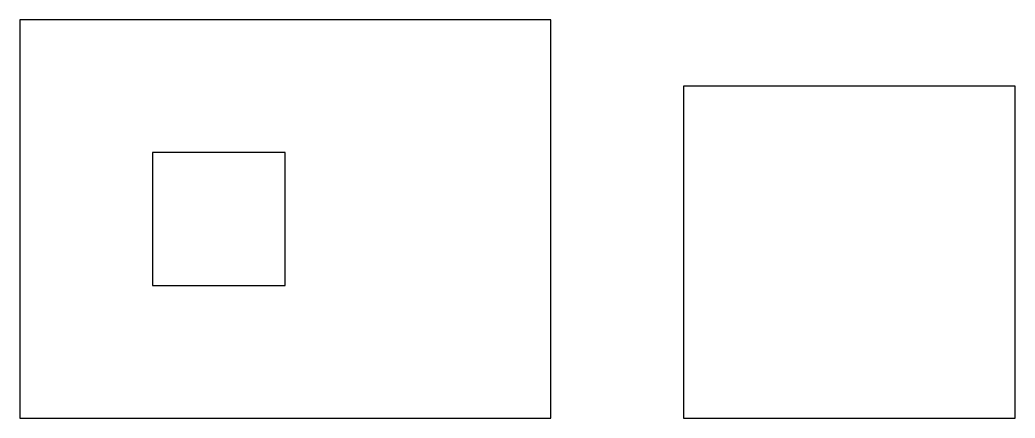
# Model space of a CAD drawing. Header units: metres. Extents: x 0 to 15, y 0 to 6.
import ezdxf

# ---------------------------------------------------------------- set-up
doc = ezdxf.new("R2010")
doc.units = ezdxf.units.M

msp = doc.modelspace()

# ---------------------------------------------------------------- linework, layer by layer
at = {"layer": 'A-COLS'}
msp.add_lwpolyline([(2, 2), (4, 2), (4, 4), (2, 4), (2, 2)], close=True, dxfattribs=at)
at = {"layer": 'A-WALL'}
for points in [[(0, 0), (8, 0), (8, 6), (0, 6), (0, 0)], [(10, 0), (15, 0), (15, 5), (10, 5), (10, 0)]]:
    msp.add_lwpolyline(points, close=True, dxfattribs=at)

doc.saveas('drawing.dxf')
